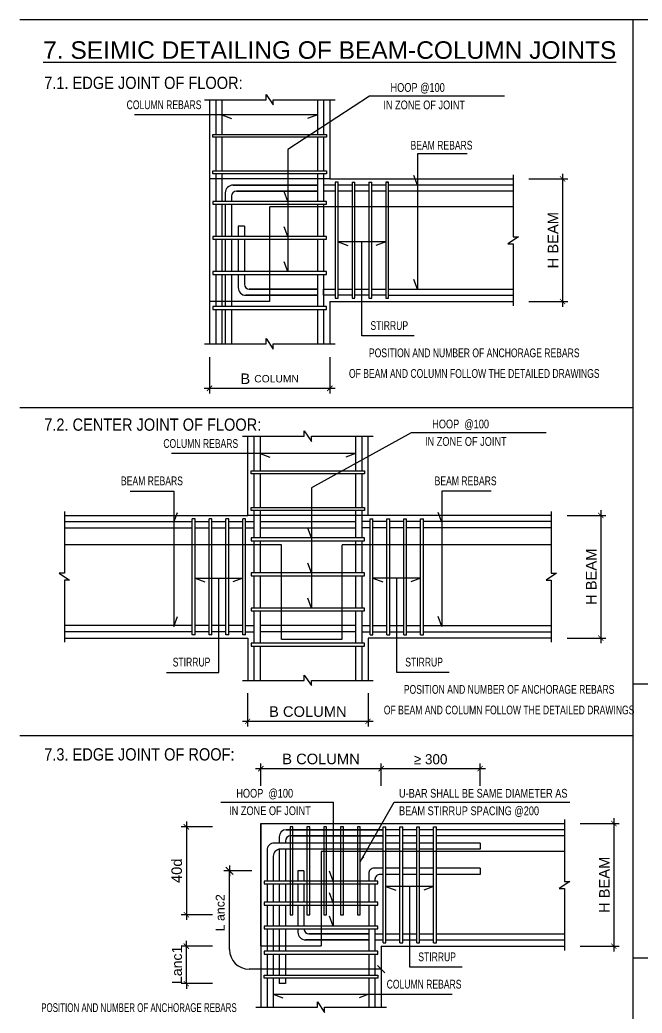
# Model space of a CAD drawing. Header units: millimetres. Extents: x -241424 to 696054, y -125618 to 93710.
# Drawn here: x 108426 to 126166, y -43199 to -14885 of the extents above; entities that cross this region are included whole.
import ezdxf
from ezdxf.enums import TextEntityAlignment as Align

# ---------------------------------------------------------------- set-up
doc = ezdxf.new("R2010")
doc.units = ezdxf.units.MM
doc.header["$LTSCALE"] = 7
doc.header["$PDMODE"] = 3
doc.linetypes.add('CENTER2', pattern=[1.125, 0.75, -0.125, 0.125, -0.125])
doc.linetypes.add('HIDDEN', pattern=[0.375, 0.25, -0.125])
doc.layers.get('0').update_dxf_attribs({"linetype": 'CONTINUOUS'})
doc.layers.get('Defpoints').update_dxf_attribs({"color": 6, "linetype": 'CONTINUOUS'})
for name, color, linetype in [('CDC_01_AXIS', 160, 'CENTER2'), ('CDC_02_DIM', 1, 'CONTINUOUS'), ('CDC_03_BORDER', 3, 'CONTINUOUS'), ('CDC_04_HIDDEN', 8, 'HIDDEN'), ('CDC_05_STEEL', 4, 'CONTINUOUS'), ('CDC_06_TEXT', 2, 'CONTINUOUS'), ('CDC_11_NOTE', 8, 'CONTINUOUS')]:
    doc.layers.add(name, color=color, linetype=linetype)
doc.styles.add('ARIAL', font='arial.ttf')
doc.dimstyles.new('DIM1-25', dxfattribs={"dimscale": 1.2, "dimtxt": 250, "dimasz": 125, "dimexe": 125, "dimexo": 0.06, "dimgap": 100, "dimtad": 1, "dimdec": 0, "dimzin": 0, "dimdsep": 46, "dimtxsty": 'ARIAL', "dimblk": 'ARCHTICK', "dimcen": 100, "dimdle": 125, "dimclrd": 256, "dimclre": 1, "dimclrt": 2, "dimadec": 0, "dimazin": 0, "dimtfac": 1, "dimtdec": 0, "dimtix": 1, "dimtmove": 2, "dimatfit": 0, "dimfxl": 1, "dimtolj": 1, "dimtzin": 0, "dimarcsym": 0})

# ---------------------------------------------------------------- blocks, each defined once
blk = doc.blocks.new('_ArchTick')
at = {"color": 0, "linetype": 'ByBlock', "const_width": 0.15}
blk.add_lwpolyline([(-0.5, -0.5), (0.5, 0.5)], dxfattribs=at)
blk = doc.blocks.new('*D411')
at = {"layer": 'CDC_02_DIM', "color": 1, "lineweight": -2, "transparency": 16777216}
for p, q in [((122940, -19419), (124046, -19419)), ((122940, -22914), (124046, -22914))]:
    blk.add_line(p, q, dxfattribs=at)
at = {"layer": 'CDC_02_DIM', "lineweight": -2, "transparency": 16777216}
blk.add_line((123896, -19269), (123896, -23064), dxfattribs=at)
at = {"layer": 'Defpoints', "color": 0, "transparency": 16777216}
for p in [(122940, -19419), (122940, -22914), (123896, -22914)]:
    blk.add_point(p, dxfattribs=at)
at = {"layer": 'CDC_02_DIM', "lineweight": -2, "transparency": 16777216, "xscale": 150, "yscale": 150, "zscale": 150}
for p, rotation in [((123896, -19419), 90), ((123896, -22914), 270)]:
    blk.add_blockref('_ArchTick', p, dxfattribs=dict(at, rotation=rotation))
at = {"layer": 'CDC_02_DIM', "color": 2, "transparency": 16777216, "insert": (123626, -21166), "char_height": 300, "attachment_point": 5, "rotation": 90, "style": 'ARIAL'}
blk.add_mtext('\\A1;H BEAM', dxfattribs=at)
blk = doc.blocks.new('*D412')
at = {"layer": 'CDC_02_DIM', "color": 1, "lineweight": -2, "transparency": 16777216}
for p, q in [((113831, -24504), (113831, -25538)), ((117262, -24504), (117262, -25538))]:
    blk.add_line(p, q, dxfattribs=at)
at = {"layer": 'CDC_02_DIM', "lineweight": -2, "transparency": 16777216}
blk.add_line((113681, -25388), (117412, -25388), dxfattribs=at)
at = {"layer": 'Defpoints', "color": 0, "transparency": 16777216}
for p in [(113831, -24504), (117262, -24504), (117262, -25388)]:
    blk.add_point(p, dxfattribs=at)
at = {"layer": 'CDC_02_DIM', "lineweight": -2, "transparency": 16777216, "xscale": 150, "yscale": 150, "zscale": 150, "rotation": 180}
blk.add_blockref('_ArchTick', (113831, -25388), dxfattribs=at)
at = {"layer": 'CDC_02_DIM', "lineweight": -2, "transparency": 16777216, "xscale": 150, "yscale": 150, "zscale": 150}
blk.add_blockref('_ArchTick', (117262, -25388), dxfattribs=at)
at = {"layer": 'CDC_02_DIM', "color": 2, "transparency": 16777216, "insert": (115546, -25116), "char_height": 300, "attachment_point": 5, "style": 'ARIAL'}
blk.add_mtext('\\A1;B {\\H0.7x;COLUMN}', dxfattribs=at)
blk = doc.blocks.new('*D413')
at = {"layer": 'CDC_02_DIM', "color": 1, "lineweight": -2, "transparency": 16777216}
for p, q in [((114920, -34080), (114920, -35030)), ((118351, -34080), (118351, -35030))]:
    blk.add_line(p, q, dxfattribs=at)
at = {"layer": 'CDC_02_DIM', "lineweight": -2, "transparency": 16777216}
blk.add_line((114770, -34880), (118501, -34880), dxfattribs=at)
at = {"layer": 'Defpoints', "color": 0, "transparency": 16777216}
for p in [(114920, -34080), (118351, -34080), (118351, -34880)]:
    blk.add_point(p, dxfattribs=at)
at = {"layer": 'CDC_02_DIM', "lineweight": -2, "transparency": 16777216, "xscale": 150, "yscale": 150, "zscale": 150, "rotation": 180}
blk.add_blockref('_ArchTick', (114920, -34880), dxfattribs=at)
at = {"layer": 'CDC_02_DIM', "lineweight": -2, "transparency": 16777216, "xscale": 150, "yscale": 150, "zscale": 150}
blk.add_blockref('_ArchTick', (118351, -34880), dxfattribs=at)
at = {"layer": 'CDC_02_DIM', "color": 2, "transparency": 16777216, "insert": (116636, -34605), "char_height": 300, "attachment_point": 5, "style": 'ARIAL'}
blk.add_mtext('\\A1;B C{\\f.VnArialH|b0|i0|c0|p34;OLUMN}', dxfattribs=at)
blk = doc.blocks.new('*D340')
at = {"layer": 'CDC_02_DIM', "lineweight": -2, "transparency": 16777216}
blk.add_line((115146, -36230), (118876, -36230), dxfattribs=at)
at = {"layer": 'CDC_02_DIM', "color": 1, "lineweight": -2, "transparency": 16777216}
for p, q in [((115296, -36720), (115296, -36080)), ((118726, -36720), (118726, -36080))]:
    blk.add_line(p, q, dxfattribs=at)
at = {"layer": 'Defpoints', "color": 0, "transparency": 16777216}
for p in [(118726, -36230), (115296, -36720), (118726, -36720)]:
    blk.add_point(p, dxfattribs=at)
at = {"layer": 'CDC_02_DIM', "lineweight": -2, "transparency": 16777216, "xscale": 150, "yscale": 150, "zscale": 150, "rotation": 180}
blk.add_blockref('_ArchTick', (115296, -36230), dxfattribs=at)
at = {"layer": 'CDC_02_DIM', "lineweight": -2, "transparency": 16777216, "xscale": 150, "yscale": 150, "zscale": 150}
blk.add_blockref('_ArchTick', (118726, -36230), dxfattribs=at)
at = {"layer": 'CDC_02_DIM', "color": 2, "transparency": 16777216, "insert": (117011, -35955), "char_height": 300, "attachment_point": 5, "style": 'ARIAL'}
blk.add_mtext('\\A1;B COLUMN', dxfattribs=at)
blk = doc.blocks.new('*D341')
at = {"layer": 'CDC_02_DIM', "lineweight": -2, "transparency": 16777216}
blk.add_line((118576, -36230), (121696, -36230), dxfattribs=at)
at = {"layer": 'CDC_02_DIM', "color": 1, "lineweight": -2, "transparency": 16777216}
for p, q in [((118726, -36720), (118726, -36080)), ((121546, -36720), (121546, -36080))]:
    blk.add_line(p, q, dxfattribs=at)
at = {"layer": 'Defpoints', "color": 0, "transparency": 16777216}
for p in [(121546, -36230), (118726, -36720), (121546, -36720)]:
    blk.add_point(p, dxfattribs=at)
at = {"layer": 'CDC_02_DIM', "lineweight": -2, "transparency": 16777216, "xscale": 150, "yscale": 150, "zscale": 150, "rotation": 180}
blk.add_blockref('_ArchTick', (118726, -36230), dxfattribs=at)
at = {"layer": 'CDC_02_DIM', "lineweight": -2, "transparency": 16777216, "xscale": 150, "yscale": 150, "zscale": 150}
blk.add_blockref('_ArchTick', (121546, -36230), dxfattribs=at)
at = {"layer": 'CDC_02_DIM', "color": 2, "transparency": 16777216, "insert": (120136, -35963), "char_height": 300, "attachment_point": 5, "style": 'ARIAL'}
blk.add_mtext('\\A1;{\\fSymbol|b0|i0|c2|p18;\\H0.9583x;³ 300}', dxfattribs=at)
blk = doc.blocks.new('*D370')
at = {"layer": 'CDC_02_DIM', "lineweight": -2, "transparency": 16777216}
blk.add_line((124985, -28862), (124985, -32657), dxfattribs=at)
at = {"layer": 'CDC_02_DIM', "color": 1, "lineweight": -2, "transparency": 16777216}
for p, q in [((124029, -29012), (125135, -29012)), ((124029, -32507), (125135, -32507))]:
    blk.add_line(p, q, dxfattribs=at)
at = {"layer": 'Defpoints', "color": 0, "transparency": 16777216}
for p in [(124029, -29012), (124029, -32507), (124985, -32507)]:
    blk.add_point(p, dxfattribs=at)
at = {"layer": 'CDC_02_DIM', "lineweight": -2, "transparency": 16777216, "xscale": 150, "yscale": 150, "zscale": 150}
for p, rotation in [((124985, -29012), 90), ((124985, -32507), 270)]:
    blk.add_blockref('_ArchTick', p, dxfattribs=dict(at, rotation=rotation))
at = {"layer": 'CDC_02_DIM', "color": 2, "transparency": 16777216, "insert": (124715, -30759), "char_height": 300, "attachment_point": 5, "rotation": 90, "style": 'ARIAL'}
blk.add_mtext('\\A1;H BEAM', dxfattribs=at)
blk = doc.blocks.new('*D371')
at = {"layer": 'CDC_02_DIM', "lineweight": -2, "transparency": 16777216}
blk.add_line((125360, -37645), (125360, -41440), dxfattribs=at)
at = {"layer": 'CDC_02_DIM', "color": 1, "lineweight": -2, "transparency": 16777216}
for p, q in [((124404, -37795), (125510, -37795)), ((124404, -41290), (125510, -41290))]:
    blk.add_line(p, q, dxfattribs=at)
at = {"layer": 'Defpoints', "color": 0, "transparency": 16777216}
for p in [(124404, -37795), (124404, -41290), (125360, -41290)]:
    blk.add_point(p, dxfattribs=at)
at = {"layer": 'CDC_02_DIM', "lineweight": -2, "transparency": 16777216, "xscale": 150, "yscale": 150, "zscale": 150}
for p, rotation in [((125360, -37795), 90), ((125360, -41290), 270)]:
    blk.add_blockref('_ArchTick', p, dxfattribs=dict(at, rotation=rotation))
at = {"layer": 'CDC_02_DIM', "color": 2, "transparency": 16777216, "insert": (125090, -39542), "char_height": 300, "attachment_point": 5, "rotation": 90, "style": 'ARIAL'}
blk.add_mtext('\\A1;H BEAM', dxfattribs=at)
blk = doc.blocks.new('D')
at = {"layer": 'CDC_02_DIM'}
for p, q in [((150, 0), (-150, 0)), ((106, 106), (-106, -106))]:
    blk.add_line(p, q, dxfattribs=at)
blk = doc.blocks.new('*D361')
at = {"layer": 'CDC_02_DIM', "color": 1, "lineweight": -2, "transparency": 16777216}
for p, q in [((113916, -41290), (113022, -41290)), ((113916, -42357), (113022, -42357))]:
    blk.add_line(p, q, dxfattribs=at)
at = {"layer": 'CDC_02_DIM', "lineweight": -2, "transparency": 16777216}
for p, q in [((113172, -41290), (113172, -41140)), ((113172, -42357), (113172, -41290)), ((113172, -42357), (113172, -42507))]:
    blk.add_line(p, q, dxfattribs=at)
at = {"layer": 'Defpoints', "color": 0, "transparency": 16777216}
for p in [(113172, -41290), (113916, -41290), (113916, -42357)]:
    blk.add_point(p, dxfattribs=at)
at = {"layer": 'CDC_02_DIM', "lineweight": -2, "transparency": 16777216, "xscale": 150, "yscale": 150, "zscale": 150}
for p, rotation in [((113172, -41290), 270), ((113172, -42357), 90)]:
    blk.add_blockref('_ArchTick', p, dxfattribs=dict(at, rotation=rotation))
at = {"layer": 'CDC_02_DIM', "color": 2, "transparency": 16777216, "insert": (112905, -41823), "char_height": 300, "attachment_point": 5, "rotation": 90, "style": 'ARIAL'}
blk.add_mtext('\\A1;{\\H0.9583x;Lanc1}', dxfattribs=at)
blk = doc.blocks.new('*U775')
at = {"layer": 'CDC_05_STEEL'}
blk.add_lwpolyline([(-41, -1253), (41, -1253), (41, 1253), (-41, 1253)], close=True, dxfattribs=at)
blk = doc.blocks.new('*U776')
at = {"layer": 'CDC_01_AXIS', "color": 0, "linetype": 'ByBlock', "lineweight": -2, "transparency": 16777216}
for p in [(-1920, 0), (-1440, 0), (-960, 0), (-480, 0), (0, 0)]:
    blk.add_blockref('*U775', p, dxfattribs=at)
blk = doc.blocks.new('*D777')
at = {"layer": 'CDC_02_DIM', "color": 1, "lineweight": -2, "transparency": 16777216}
for p, q in [((113916, -37889), (113022, -37889)), ((113916, -40394), (113022, -40394))]:
    blk.add_line(p, q, dxfattribs=at)
at = {"layer": 'CDC_02_DIM', "lineweight": -2, "transparency": 16777216}
blk.add_line((113172, -37739), (113172, -40544), dxfattribs=at)
at = {"layer": 'Defpoints', "color": 0, "transparency": 16777216}
for p in [(113916, -37889), (113172, -40394), (113916, -40394)]:
    blk.add_point(p, dxfattribs=at)
at = {"layer": 'CDC_02_DIM', "lineweight": -2, "transparency": 16777216, "xscale": 150, "yscale": 150, "zscale": 150}
for p, rotation in [((113172, -37889), 90), ((113172, -40394), 270)]:
    blk.add_blockref('_ArchTick', p, dxfattribs=dict(at, rotation=rotation))
at = {"layer": 'CDC_02_DIM', "color": 2, "transparency": 16777216, "insert": (112898, -39141), "char_height": 300, "attachment_point": 5, "rotation": 90, "style": 'ARIAL'}
blk.add_mtext('\\A1;40d', dxfattribs=at)

msp = doc.modelspace()

# ---------------------------------------------------------------- linework, layer by layer
at = {"layer": 'CDC_02_DIM'}
for p, q in [((120451.4, -29207.8), (120346.7, -28929.5)), ((115042.4, -39142.7), (114242.4, -39142.7)), ((114402.4, -41381.9), (114402.4, -39143.7)), ((118726.3, -41625.1), (118726.3, -42097.4)), ((118726.3, -41944.1), (114964.6, -41944.1))]:
    msp.add_line(p, q, dxfattribs=at)
for points in [[(122486.5, -19306.6), (122486.5, -21066.2), (122636.6, -21066.2), (122336.5, -21266.3), (122486.5, -21266.3), (122486.5, -23033.1)], [(109695.5, -28899.6), (109695.5, -30659.2), (109545.5, -30659.2), (109845.6, -30859.3), (109695.5, -30859.3), (109695.5, -32626.1)], [(123575.6, -28899.6), (123575.6, -30659.2), (123725.7, -30659.2), (123425.6, -30859.3), (123575.6, -30859.3), (123575.6, -32626.1)], [(123951.1, -37682.7), (123951.1, -39442.3), (124101.2, -39442.3), (123801, -39642.4), (123951.1, -39642.4), (123951.1, -41409.3)]]:
    msp.add_lwpolyline(points, dxfattribs=at)
msp.add_arc((114964.6, -41381.9), 562.2, 180, 270, dxfattribs=at)
at = {"layer": 'CDC_03_BORDER'}
for p, q in [((179814, -14884.7), (108426, -14884.7)), ((125911.7, -68637.3), (125911.7, -14884.7)), ((113831.2, -17161), (113831.2, -24120.3)), ((117261.7, -17161), (117261.7, -19416.8)), ((117261.7, -19416.8), (122486.5, -19416.8)), ((117261.7, -22913.8), (122486.5, -22913.8)), ((117261.7, -22913.8), (117261.7, -24120.3)), ((115295.8, -37792.9), (115295.8, -43027.4)), ((115295.8, -37792.9), (123951.1, -37792.9)), ((118726.3, -41289.9), (123951.1, -41289.9)), ((118726.3, -41289.9), (118726.3, -43027.4)), ((125911.7, -41625.6), (143350.2, -41625.6))]:
    msp.add_line(p, q, dxfattribs=at)
for points in [[(113686.8, -17161), (115446.4, -17161), (115446.4, -17011), (115646.5, -17311.1), (115646.5, -17161), (117413.3, -17161)], [(113686.8, -24120.3), (115446.4, -24120.3), (115446.4, -23970.3), (115646.5, -24270.4), (115646.5, -24120.3), (117413.3, -24120.3)], [(114775.9, -26754), (116535.5, -26754), (116535.5, -26603.9), (116735.6, -26904.1), (116735.6, -26754), (118502.5, -26754)], [(109695.5, -29009.7), (114920.3, -29009.7), (114920.3, -26754)], [(123575.6, -29009.7), (118350.9, -29009.7), (118350.9, -26754)], [(109695.5, -32506.8), (114920.3, -32506.8), (114920.3, -33713.3)], [(123575.6, -32506.8), (118350.9, -32506.8), (118350.9, -33713.3)], [(114775.9, -33713.3), (116535.5, -33713.3), (116535.5, -33563.2), (116735.6, -33863.4), (116735.6, -33713.3), (118502.5, -33713.3)], [(115151.4, -43027.4), (116911, -43027.4), (116911, -42877.3), (117111.1, -43177.5), (117111.1, -43027.4), (118877.9, -43027.4)]]:
    msp.add_lwpolyline(points, dxfattribs=at)
at = {"layer": 'CDC_04_HIDDEN'}
for p, q in [((117261.7, -19416.8), (113831.2, -19416.8)), ((122486.5, -20216.8), (115546.5, -20216.8)), ((115546.5, -20216.8), (115546.5, -22913.8)), ((115546.5, -22913.8), (113831.2, -22913.8)), ((118350.9, -29009.7), (114920.3, -29009.7))]:
    msp.add_line(p, q, dxfattribs=at)
for points in [[(123575.6, -29851.8), (117600.8, -29851.8), (117600.8, -32548.9), (115885.5, -32548.9), (115885.5, -29851.8), (109695.5, -29851.8)], [(123951.1, -38592.9), (117011.1, -38592.9), (117011.1, -41289.9), (115295.8, -41289.9), (115295.8, -37792.9)]]:
    msp.add_lwpolyline(points, dxfattribs=at)
at = {"layer": 'CDC_05_STEEL'}
for p, q in [((114283.2, -19815.7), (114283.2, -20058.6)), ((116908.4, -19594.9), (114504.1, -19594.9)), ((116908.4, -19769.8), (114599.4, -19769.8)), ((117415.5, -19594.9), (117083.6, -19594.9)), ((117415.5, -19769.8), (117083.6, -19769.8)), ((117895.5, -19594.9), (117497.6, -19594.9)), ((117895.5, -19594.9), (117497.6, -19594.9)), ((117895.5, -19769.8), (117497.6, -19769.8)), ((117895.5, -19769.8), (117497.6, -19769.8)), ((118375.5, -19594.9), (117977.6, -19594.9)), ((118375.5, -19594.9), (117977.6, -19594.9)), ((118375.5, -19769.8), (117977.6, -19769.8)), ((118375.5, -19769.8), (117977.6, -19769.8)), ((118815, -19594.9), (118457.6, -19594.9)), ((118855.5, -19594.9), (118457.6, -19594.9)), ((118815, -19769.8), (118457.6, -19769.8)), ((118855.5, -19769.8), (118457.6, -19769.8)), ((122486.5, -19594.9), (118937.6, -19594.9)), ((122486.5, -19769.8), (118937.6, -19769.8)), ((114458.1, -19911), (114458.1, -20058.6)), ((114283.2, -20140.7), (114283.2, -21058.6)), ((114458.1, -20140.7), (114458.1, -21058.6)), ((114825.5, -20766.6), (114650.6, -20766.6)), ((114650.6, -20766.6), (114650.6, -21058.6)), ((114825.5, -20766.6), (114825.5, -21058.6)), ((114283.2, -21140.7), (114283.2, -22058.6)), ((114458.1, -21140.7), (114458.1, -22058.6)), ((114650.6, -21140.7), (114650.6, -22058.6)), ((114825.5, -21140.7), (114825.5, -22058.6)), ((114283.2, -22140.7), (114283.2, -23058.6)), ((114458.1, -22140.7), (114458.1, -23058.6)), ((114650.6, -22140.7), (114650.6, -22514.8)), ((114825.5, -22140.7), (114825.5, -22419.6)), ((114966.7, -22560.8), (116908.4, -22560.8)), ((118937.6, -22560.8), (122486.5, -22560.8)), ((114871.5, -22735.7), (116908.4, -22735.7)), ((118937.6, -22735.7), (122486.5, -22735.7)), ((114283.2, -23140.7), (114283.2, -24120.3)), ((114458.1, -23140.7), (114458.1, -24120.3)), ((113340, -32410.8), (113340, -29105.7)), ((113422.2, -29105.7), (113340, -29105.7)), ((113422.2, -32410.8), (113422.2, -29105.7)), ((113820, -32410.8), (113820, -29105.7)), ((113902.2, -29105.7), (113820, -29105.7)), ((113902.2, -32410.8), (113902.2, -29105.7)), ((114300, -32410.8), (114300, -29105.7)), ((114382.2, -29105.7), (114300, -29105.7)), ((114382.2, -32410.8), (114382.2, -29105.7)), ((114780, -32410.8), (114780, -29105.7)), ((114862.2, -29105.7), (114780, -29105.7)), ((114862.2, -32410.8), (114862.2, -29105.7)), ((118409, -32410.8), (118409, -29105.7)), ((118409, -29105.7), (118491.2, -29105.7)), ((118491.2, -32410.8), (118491.2, -29105.7)), ((118889, -32410.8), (118889, -29105.7)), ((118889, -29105.7), (118971.2, -29105.7)), ((118971.2, -32410.8), (118971.2, -29105.7)), ((119369, -32410.8), (119369, -29105.7)), ((119369, -29105.7), (119451.2, -29105.7)), ((119451.2, -32410.8), (119451.2, -29105.7)), ((119849, -32410.8), (119849, -29105.7)), ((119849, -29105.7), (119931.2, -29105.7)), ((119931.2, -32410.8), (119931.2, -29105.7)), ((109695.5, -29187.8), (113340, -29187.8)), ((109695.5, -29362.8), (113340, -29362.8)), ((113422.2, -29187.8), (113820, -29187.8)), ((113422.2, -29362.8), (113820, -29362.8)), ((113902.2, -29187.8), (114300, -29187.8)), ((113902.2, -29362.8), (114300, -29362.8)), ((114382.2, -29187.8), (114780, -29187.8)), ((114382.2, -29362.8), (114780, -29362.8)), ((114862.2, -29187.8), (115098.4, -29187.8)), ((114862.2, -29362.8), (115098.4, -29362.8)), ((118409, -29187.8), (118172.7, -29187.8)), ((118409, -29362.8), (118172.7, -29362.8)), ((118889, -29187.8), (118491.2, -29187.8)), ((118889, -29362.8), (118491.2, -29362.8)), ((119369, -29187.8), (118971.2, -29187.8)), ((119369, -29362.8), (118971.2, -29362.8)), ((119849, -29187.8), (119451.2, -29187.8)), ((119849, -29362.8), (119451.2, -29362.8)), ((123575.6, -29187.8), (119931.2, -29187.8)), ((123575.6, -29362.8), (119931.2, -29362.8)), ((113340, -32153.7), (109695.5, -32153.7)), ((113820, -32153.7), (113422.2, -32153.7)), ((114300, -32153.7), (113902.2, -32153.7)), ((114780, -32153.7), (114382.2, -32153.7)), ((114862.2, -32153.7), (115098.4, -32153.7)), ((118172.7, -32153.7), (118409, -32153.7)), ((118491.2, -32153.7), (118889, -32153.7)), ((118971.2, -32153.7), (119369, -32153.7)), ((119451.2, -32153.7), (119849, -32153.7)), ((119931.2, -32153.7), (123575.6, -32153.7)), ((113340, -32328.6), (109695.5, -32328.6)), ((113422.2, -32410.8), (113340, -32410.8)), ((113820, -32328.6), (113422.2, -32328.6)), ((113902.2, -32410.8), (113820, -32410.8)), ((114300, -32328.6), (113902.2, -32328.6)), ((114382.2, -32410.8), (114300, -32410.8)), ((114780, -32328.6), (114382.2, -32328.6)), ((114862.2, -32410.8), (114780, -32410.8)), ((114862.2, -32328.6), (115098.4, -32328.6)), ((118172.7, -32328.6), (118409, -32328.6)), ((118409, -32410.8), (118491.2, -32410.8)), ((118491.2, -32328.6), (118889, -32328.6)), ((118889, -32410.8), (118971.2, -32410.8)), ((118971.2, -32328.6), (119369, -32328.6)), ((119369, -32410.8), (119451.2, -32410.8)), ((119451.2, -32328.6), (119849, -32328.6)), ((119849, -32410.8), (119931.2, -32410.8)), ((119931.2, -32328.6), (123575.6, -32328.6)), ((118780.1, -41193.9), (118780.1, -37888.9)), ((118780.1, -37888.9), (118862.2, -37888.9)), ((118862.2, -41193.9), (118862.2, -37888.9)), ((119260.1, -41193.9), (119260.1, -37888.9)), ((119260.1, -37888.9), (119342.2, -37888.9)), ((119342.2, -41193.9), (119342.2, -37888.9)), ((119740.1, -41193.9), (119740.1, -37888.9)), ((119740.1, -37888.9), (119822.2, -37888.9)), ((119822.2, -41193.9), (119822.2, -37888.9)), ((120220.1, -41193.9), (120220.1, -37888.9)), ((120220.1, -37888.9), (120302.2, -37888.9)), ((120220.1, -37888.9), (120302.2, -37888.9)), ((120302.2, -41193.9), (120302.2, -37888.9)), ((115820.6, -38171), (115820.6, -38350.2)), ((118780.1, -37971), (116020.6, -37971)), ((118780.1, -38145.9), (116145.5, -38145.9)), ((119260.1, -37971), (118862.2, -37971)), ((119260.1, -38145.9), (118862.2, -38145.9)), ((119740.1, -37971), (119342.2, -37971)), ((119740.1, -38145.9), (119342.2, -38145.9)), ((120220.1, -37971), (119822.2, -37971)), ((120220.1, -38145.9), (119822.2, -38145.9)), ((123951.1, -37971), (120302.2, -37971)), ((123951.1, -38145.9), (120302.2, -38145.9)), ((115995.5, -38295.9), (115995.5, -38350.2)), ((121545.6, -38350.2), (121545.6, -38525.1)), ((115820.6, -38527.2), (115820.6, -39434.7)), ((115995.5, -38525.1), (115995.5, -39434.7)), ((121545.6, -39068.1), (121545.6, -39243)), ((116526, -39142.7), (116351.1, -39142.7)), ((116351.1, -39142.7), (116351.1, -39434.7)), ((116526, -39142.7), (116526, -39434.7)), ((115820.6, -39516.8), (115820.6, -40036.6)), ((115995.5, -39516.8), (115995.5, -40036.6)), ((116351.1, -39516.8), (116351.1, -40036.6)), ((116526, -39516.8), (116526, -40036.6)), ((115820.6, -40118.7), (115820.6, -40717.2)), ((115995.5, -40118.7), (115995.5, -40717.2)), ((116351.1, -40118.7), (116351.1, -40434.7)), ((116351.1, -40118.7), (116351.1, -40717.2)), ((116526, -40118.7), (116526, -40434.7)), ((116526, -40118.7), (116526, -40717.2)), ((115820.6, -40799.3), (115820.6, -41434.7)), ((115995.5, -40799.3), (115995.5, -41434.7)), ((116351.1, -40799.3), (116351.1, -40890.9)), ((116667.2, -40936.9), (118373, -40936.9)), ((118548.2, -40936.9), (118780.1, -40936.9)), ((118862.2, -40936.9), (119260.1, -40936.9)), ((119342.2, -40936.9), (119740.1, -40936.9)), ((119822.2, -40936.9), (120220.1, -40936.9)), ((120302.2, -40936.9), (123951.1, -40936.9)), ((116572, -41111.8), (118373, -41111.8)), ((118548.2, -41111.8), (118780.1, -41111.8)), ((118780.1, -41193.9), (118862.2, -41193.9)), ((118862.2, -41111.8), (119260.1, -41111.8)), ((119260.1, -41193.9), (119342.2, -41193.9)), ((119342.2, -41111.8), (119740.1, -41111.8)), ((119740.1, -41193.9), (119822.2, -41193.9)), ((119822.2, -41111.8), (120220.1, -41111.8)), ((120220.1, -41193.9), (120302.2, -41193.9)), ((120302.2, -41111.8), (123951.1, -41111.8)), ((115820.6, -41516.8), (115820.6, -42116.1)), ((115995.5, -41516.8), (115995.5, -42116.1)), ((115820.6, -42198.2), (115820.6, -42357)), ((115995.5, -42357), (115820.6, -42357)), ((115995.5, -42198.2), (115995.5, -42357))]:
    msp.add_line(p, q, dxfattribs=at)
for points in [[(114009.3, -17161), (114009.3, -18148.6)], [(114184.5, -17161), (114184.5, -18148.6)], [(116908.4, -17161), (116908.4, -18148.6)], [(117083.6, -17161), (117083.6, -18148.6)], [(114009.3, -18230.7), (114009.3, -19191.5)], [(114184.5, -18230.7), (114184.5, -19191.5)], [(116908.4, -18230.7), (116908.4, -19191.5)], [(117083.6, -18230.7), (117083.6, -19191.5)], [(114009.3, -19273.6), (114009.3, -20058.6)], [(114184.5, -19273.6), (114184.5, -20058.6)], [(116908.4, -19273.6), (116908.4, -20058.6)], [(117083.6, -19273.6), (117083.6, -20058.6)], [(117895.5, -19512.8), (117895.5, -22817.8), (117977.6, -22817.8), (117977.6, -19512.8)], [(117895.5, -19512.8), (117977.6, -19512.8)], [(118375.5, -19512.8), (118375.5, -22817.8), (118457.6, -22817.8), (118457.6, -19512.8)], [(118375.5, -19512.8), (118457.6, -19512.8)], [(118855.5, -19512.8), (118937.6, -19512.8)], [(114504.1, -19594.9), (114951.2, -19594.9), (114951.2, -19594.9), (116908.4, -19594.9)], [(114599.4, -19769.8), (116908.4, -19769.8)], [(114009.3, -20140.7), (114009.3, -21058.6)], [(114184.5, -20140.7), (114184.5, -21058.6)], [(116908.4, -20140.7), (116908.4, -21058.6)], [(117083.6, -20140.7), (117083.6, -21058.6)], [(114009.3, -21140.7), (114009.3, -22058.6)], [(114184.5, -21140.7), (114184.5, -22058.6)], [(116908.4, -21140.7), (116908.4, -22058.6)], [(117083.6, -21140.7), (117083.6, -22058.6)], [(114009.3, -22140.7), (114009.3, -23058.6)], [(114184.5, -22140.7), (114184.5, -23058.6)], [(116908.4, -22140.7), (116908.4, -23058.6)], [(117083.6, -22140.7), (117083.6, -23058.6)], [(116908.4, -22560.8), (114966.7, -22560.8)], [(116908.4, -22735.7), (114951.2, -22735.7), (114871.5, -22735.7)], [(114009.3, -23140.7), (114009.3, -24120.3)], [(114184.5, -23140.7), (114184.5, -24120.3)], [(116908.4, -23140.7), (116908.4, -24120.3)], [(117083.6, -23140.7), (117083.6, -24120.3)], [(115098.4, -26754), (115098.4, -27741.5)], [(115273.6, -26754), (115273.6, -27741.5)], [(117997.6, -26754), (117997.6, -27741.5)], [(118172.7, -26754), (118172.7, -27741.5)], [(115098.4, -27823.6), (115098.4, -28784.5)], [(115273.6, -27823.6), (115273.6, -28784.5)], [(117997.6, -27823.6), (117997.6, -28784.5)], [(118172.7, -27823.6), (118172.7, -28784.5)], [(115098.4, -28866.6), (115098.4, -29651.6)], [(115273.6, -28866.6), (115273.6, -29651.6)], [(117997.6, -28866.6), (117997.6, -29651.6)], [(118172.7, -28866.6), (118172.7, -29651.6)], [(115273.6, -29187.8), (116040.3, -29187.8), (116040.3, -29187.8), (117997.6, -29187.8)], [(115273.6, -29362.8), (117997.6, -29362.8)], [(115098.4, -29733.7), (115098.4, -30651.6)], [(115273.6, -29733.7), (115273.6, -30651.6)], [(117997.6, -29733.7), (117997.6, -30651.6)], [(118172.7, -29733.7), (118172.7, -30651.6)], [(115098.4, -30733.7), (115098.4, -31651.6)], [(115273.6, -30733.7), (115273.6, -31651.6)], [(117997.6, -30733.7), (117997.6, -31651.6)], [(118172.7, -30733.7), (118172.7, -31651.6)], [(115098.4, -31733.7), (115098.4, -32651.6)], [(115273.6, -31733.7), (115273.6, -32651.6)], [(117997.6, -31733.7), (117997.6, -32651.6)], [(118172.7, -31733.7), (118172.7, -32651.6)], [(117997.6, -32153.7), (116040.3, -32153.7), (116040.3, -32153.7), (115273.6, -32153.7)], [(117997.6, -32328.6), (116040.3, -32328.6), (115273.6, -32328.6)], [(115098.4, -32733.7), (115098.4, -33713.3)], [(115273.6, -32733.7), (115273.6, -33713.3)], [(117997.6, -32733.7), (117997.6, -33713.3)], [(118172.7, -32733.7), (118172.7, -33713.3)], [(116020.6, -37971), (116415.8, -37971), (116415.8, -37971), (118780.1, -37971)], [(116195.5, -38145.9), (118780.1, -38145.9)], [(119260.1, -38350.2), (118862.2, -38350.2)], [(119740.1, -38350.2), (119342.2, -38350.2)], [(120220.1, -38350.2), (119822.2, -38350.2)], [(121545.6, -38350.2), (120302.2, -38350.2)], [(119260.1, -38525.1), (118862.2, -38525.1)], [(119740.1, -38525.1), (119342.2, -38525.1)], [(120220.1, -38525.1), (119822.2, -38525.1)], [(121545.6, -38525.1), (120302.2, -38525.1)], [(119260.1, -39068.1), (118862.2, -39068.1)], [(119740.1, -39068.1), (119342.2, -39068.1)], [(120220.1, -39068.1), (119822.2, -39068.1)], [(121545.6, -39068.1), (120302.2, -39068.1)], [(119260.1, -39243), (118862.2, -39243)], [(119740.1, -39243), (119342.2, -39243)], [(120220.1, -39243), (119822.2, -39243)], [(121545.6, -39243), (120302.2, -39243)], [(115473.9, -39516.8), (115473.9, -40036.6)], [(115649.1, -39516.8), (115649.1, -40036.6)], [(118373, -39516.8), (118373, -40036.6)], [(118548.2, -39516.8), (118548.2, -40036.6)], [(115473.9, -40118.7), (115473.9, -40717.2)], [(115649.1, -40118.7), (115649.1, -40717.2)], [(118373, -40118.7), (118373, -40717.2)], [(118548.2, -40118.7), (118548.2, -40717.2)], [(115473.9, -40799.3), (115473.9, -41434.7)], [(115649.1, -40799.3), (115649.1, -41434.7)], [(118373, -40936.9), (116667.2, -40936.9)], [(118373, -40799.3), (118373, -41434.7)], [(118548.2, -40799.3), (118548.2, -41434.7)], [(118373, -41111.8), (116651.7, -41111.8), (116572, -41111.8)], [(115473.9, -41516.8), (115473.9, -42116.1)], [(115649.1, -41516.8), (115649.1, -42116.1)], [(118373, -41516.8), (118373, -42116.1)], [(118548.2, -41516.8), (118548.2, -42116.1)], [(115473.9, -42198.2), (115473.9, -43027.4)], [(115649.1, -42198.2), (115649.1, -43027.4)], [(118373, -42198.2), (118373, -43027.4)], [(118548.2, -42198.2), (118548.2, -43027.4)]]:
    msp.add_lwpolyline(points, dxfattribs=at)
for points in [[(117165.7, -18148.6), (117165.7, -18230.7), (113927.2, -18230.7), (113927.2, -18148.6), (113927.2, -18148.6)], [(117165.7, -19191.5), (117165.7, -19273.6), (113927.2, -19273.6), (113927.2, -19191.5), (113927.2, -19191.5)], [(117415.5, -19512.8), (117415.5, -22817.8), (117497.6, -22817.8), (117497.6, -19512.8)], [(118937.6, -19512.8), (118855.5, -19512.8), (118855.5, -22817.8), (118937.6, -22817.8)], [(117165.7, -20140.7), (117165.7, -20058.6), (113927.2, -20058.6), (113927.2, -20058.6), (113927.2, -20140.7)], [(117165.7, -21140.7), (117165.7, -21058.6), (113927.2, -21058.6), (113927.2, -21058.6), (113927.2, -21140.7)], [(117165.7, -22140.7), (117165.7, -22058.6), (113927.2, -22058.6), (113927.2, -22058.6), (113927.2, -22140.7)], [(117083.6, -22560.8), (117415.5, -22560.8), (117415.5, -22735.7), (117083.6, -22735.7)], [(117497.6, -22560.8), (117895.5, -22560.8), (117895.5, -22735.7), (117497.6, -22735.7)], [(117977.6, -22560.8), (118375.5, -22560.8), (118375.5, -22735.7), (117977.6, -22735.7)], [(118457.6, -22560.8), (118855.5, -22560.8), (118855.5, -22735.7), (118457.6, -22735.7)], [(117165.7, -23140.7), (117165.7, -23058.6), (113927.2, -23058.6), (113927.2, -23058.6), (113927.2, -23140.7)], [(118254.9, -27741.5), (118254.9, -27823.6), (115016.3, -27823.6), (115016.3, -27741.5), (115016.3, -27741.5)], [(118254.9, -28784.5), (118254.9, -28866.6), (115016.3, -28866.6), (115016.3, -28784.5), (115016.3, -28784.5)], [(118254.9, -29733.7), (118254.9, -29651.6), (115016.3, -29651.6), (115016.3, -29651.6), (115016.3, -29733.7)], [(118254.9, -30733.7), (118254.9, -30651.6), (115016.3, -30651.6), (115016.3, -30651.6), (115016.3, -30733.7)], [(118254.9, -31733.7), (118254.9, -31651.6), (115016.3, -31651.6), (115016.3, -31651.6), (115016.3, -31733.7)], [(118254.9, -32733.7), (118254.9, -32651.6), (115016.3, -32651.6), (115016.3, -32651.6), (115016.3, -32733.7)], [(118630.3, -39516.8), (118630.3, -39434.7), (115391.8, -39434.7), (115391.8, -39434.7), (115391.8, -39516.8)], [(118630.3, -40118.7), (118630.3, -40036.6), (115391.8, -40036.6), (115391.8, -40036.6), (115391.8, -40118.7)], [(118630.3, -40799.3), (118630.3, -40717.2), (115391.8, -40717.2), (115391.8, -40717.2), (115391.8, -40799.3)], [(118630.3, -41516.8), (118630.3, -41434.7), (115391.8, -41434.7), (115391.8, -41434.7), (115391.8, -41516.8)], [(118630.3, -42116.1), (118630.3, -42198.2), (115391.8, -42198.2), (115391.8, -42116.1), (115391.8, -42116.1)]]:
    msp.add_lwpolyline(points, close=True, dxfattribs=at)
for points in [[(118780.1, -38350.2), (115673.9, -38350.2, 0.4142136), (115473.9, -38550.2), (115473.9, -39434.7)], [(118780.1, -38525.1), (115849.1, -38525.1, 0.4142136), (115649.1, -38725.1), (115649.1, -39434.7)], [(118780.1, -39068.1), (118523, -39068.1, 0.4142136), (118373, -39218.1), (118373, -39434.7)], [(118780.1, -39243), (118698.2, -39243, 0.4142136), (118548.2, -39393), (118548.2, -39434.7)]]:
    msp.add_lwpolyline(points, format="xyb", dxfattribs=at)
for centre, radius, start, end in [((114504.1, -19815.7), 220.8, 90, 180), ((114599.4, -19911), 141.2, 90, 180), ((114871.5, -22514.8), 220.8, 180, 270), ((114966.7, -22419.6), 141.2, 180, 270), ((116020.6, -38171), 200, 90, 180), ((116145.5, -38295.9), 150, 90, 180), ((116572, -40890.9), 220.8, 180, 270), ((116667.2, -40795.7), 141.2, 181.48223, 270)]:
    msp.add_arc(centre, radius, start, end, dxfattribs=at)
at = {"layer": 'CDC_06_TEXT'}
for p, q in [((120220.1, -39585.4), (118862.2, -39585.4)), ((118862.2, -39585.4), (119140.6, -39690.2)), ((120220.1, -39585.4), (119941.7, -39690.2)), ((115649.1, -42660.1), (115927.4, -42764.8)), ((118373, -42660.1), (118094.7, -42764.8))]:
    msp.add_line(p, q, dxfattribs=at)
msp.add_lwpolyline([(115649.1, -42660.1), (120750.7, -42660.1)], dxfattribs=at)
at = {"layer": 'CDC_11_NOTE'}
for p, q in [((118397.8, -17061.6), (116068.5, -18581)), ((114184.5, -17591.5), (114462.9, -17696.3)), ((116908.4, -17591.5), (116630.1, -17696.3)), ((116068.5, -18581), (116068.5, -22058.6)), ((119765, -18706.7), (119765, -22560.8)), ((121179.5, -18706.7), (119765, -18706.7)), ((119765, -19594.9), (119660.2, -19316.5)), ((116068.5, -20058.6), (115963.8, -19780.3)), ((116068.5, -21058.6), (115963.8, -20780.3)), ((118855.5, -21209.3), (117497.6, -21209.3)), ((117497.6, -21209.3), (117776, -21314.1)), ((118855.5, -21209.3), (118577.1, -21314.1)), ((116068.5, -22058.6), (115963.8, -21780.3)), ((119765, -22560.8), (119660.2, -22282.4)), ((119585.5, -26654.5), (116743.4, -28221.6)), ((115273.6, -27247.7), (115552, -27352.5)), ((117997.6, -27247.7), (117719.2, -27352.5)), ((116743.4, -28221.6), (116743.4, -31651.6)), ((111569.9, -28319.7), (112819.8, -28319.7)), ((112819.8, -28319.7), (112819.8, -32173.7)), ((120451.4, -28319.7), (120451.4, -32173.7)), ((121865.9, -28319.7), (120451.4, -28319.7)), ((112819.8, -29207.8), (112924.5, -28929.5)), ((116743.4, -29651.6), (116638.6, -29373.2)), ((116743.4, -30651.6), (116638.6, -30373.2)), ((113422.2, -30802.2), (114780, -30802.2)), ((113422.2, -30802.2), (113700.5, -30907)), ((114780, -30802.2), (114501.7, -30907)), ((119849, -30802.2), (118491.2, -30802.2)), ((118491.2, -30802.2), (118769.5, -30907)), ((119849, -30802.2), (119570.7, -30907)), ((116743.4, -31651.6), (116638.6, -31373.2)), ((112819.8, -32173.7), (112924.5, -31895.4)), ((120451.4, -32173.7), (120346.7, -31895.4)), ((117355.9, -39434.7), (117251.2, -39156.4)), ((117355.9, -40052.8), (117251.2, -39774.4)), ((117355.9, -40717.2), (117251.2, -40438.8))]:
    msp.add_line(p, q, dxfattribs=at)
for points in [[(122241.8, -17061.6), (118397.8, -17061.6)], [(116908.4, -17591.5), (111698.3, -17591.5)], [(119667.1, -23892.6), (118176.6, -23892.6), (118176.6, -21209.3)], [(123429.5, -26654.5), (119585.5, -26654.5)], [(117997.6, -27247.7), (112745.1, -27247.7)], [(112610.6, -33485.5), (114101.1, -33485.5), (114101.1, -30802.2)], [(120660.6, -33485.5), (119170.1, -33485.5), (119170.1, -30802.2)], [(114152.1, -37181.1), (117355.9, -37181.1), (117355.9, -40717.2)], [(121031.7, -41888.3), (119541.1, -41888.3), (119541.1, -39585.4)]]:
    msp.add_lwpolyline(points, dxfattribs=at)
at = {"layer": 'Defpoints', "linetype": 'HIDDEN', "ltscale": 0.1}
for p, q in [((108426, -25933.8), (125911.7, -25933.8)), ((125911.7, -33812.5), (143397.3, -33812.5)), ((108426, -35285.8), (125911.7, -35285.8))]:
    msp.add_line(p, q, dxfattribs=at)

# ---------------------------------------------------------------- block references
at = {"layer": 'CDC_01_AXIS', "color": 1}
msp.add_blockref('*U776', (118091.1, -39141.4), dxfattribs=at)
at = {"layer": 'CDC_02_DIM', "rotation": 90}
for p in [(114402.4, -39142.7), (118726.3, -41944.1)]:
    msp.add_blockref('D', p, dxfattribs=at)

# ---------------------------------------------------------------- texts
at = {"layer": 'CDC_06_TEXT', "color": 4, "style": 'ARIAL'}
msp.add_text('%%U7. SEIMIC DETAILING OF BEAM-COLUMN JOINTS', height=500, dxfattribs=at).set_placement((109091.9, -15995.2))
at = {"layer": 'CDC_06_TEXT', "color": 4, "style": 'ARIAL', "width": 0.85}
for s, p in [('7.1. EDGE JOINT OF FLOOR:', (109120.2, -16680)), ('7.2. CENTER JOINT OF FLOOR:', (109120.2, -26422.6)), ('7.3. EDGE JOINT OF ROOF:', (109120.2, -35822.4))]:
    msp.add_text(s, height=350, dxfattribs=at).set_placement(p, align=Align.MIDDLE_LEFT)
at = {"layer": 'CDC_06_TEXT', "style": 'ARIAL', "width": 0.75}
for s, p in [('HOOP @100', (118993.3, -16937.1)), ('IN ZONE OF JOINT', (118788.6, -17434.4)), ('HOOP  @100', (120181, -26530.1)), ('IN ZONE OF JOINT', (119976.4, -27027.4)), ('HOOP  @100', (114595.8, -37056.6)), ('U-BAR SHALL BE SAME DIAMETER AS', (119235.1, -37056.6)), ('IN ZONE OF JOINT', (114391.1, -37553.9)), ('BEAM STIRRUP SPACING @200', (119235.1, -37556.6))]:
    msp.add_text(s, height=250, dxfattribs=at).set_placement(p)
at = {"layer": 'CDC_06_TEXT', "style": 'ARIAL'}
for s, width, p in [('COLUMN REBARS', 0.7, (112536.4, -17304.8)), ('COLUMN REBARS', 0.7, (113583.2, -26961)), ('BEAM REBARS', 0.7, (112191.9, -28026.1)), ('BEAM REBARS', 0.7, (121133.5, -28026.1)), ('STIRRUP', 0.7, (113320.6, -33191.9)), ('STIRRUP', 0.7, (120321.7, -41594.7)), ('COLUMN REBARS', 0.7, (119949.5, -42373.4)), ('POSITION AND NUMBER OF ANCHORAGE REBARS', 0.65, (111821.3, -43041.4))]:
    msp.add_text(s, height=250, dxfattribs=dict(at, width=width)).set_placement(p, align=Align.MIDDLE)
at = {"layer": 'CDC_06_TEXT', "linetype": 'Continuous', "style": 'ARIAL', "width": 0.7}
for s, p in [('BEAM REBARS', (120447.1, -18458.5)), ('STIRRUP', (118957.1, -23599)), ('POSITION AND NUMBER OF ANCHORAGE REBARS', (121380.2, -24377.6)), ('OF BEAM AND COLUMN FOLLOW THE DETAILED DRAWINGS', (121380.2, -24964.4)), ('STIRRUP', (119950.6, -33191.9)), ('POSITION AND NUMBER OF ANCHORAGE REBARS', (122373.8, -33970.6)), ('OF BEAM AND COLUMN FOLLOW THE DETAILED DRAWINGS', (122373.8, -34557.3))]:
    msp.add_text(s, height=250, dxfattribs=at).set_placement(p, align=Align.MIDDLE)
at = {"layer": 'CDC_06_TEXT', "insert": (114137.3, -40338), "char_height": 252, "attachment_point": 5, "rotation": 90, "style": 'ARIAL'}
msp.add_mtext('L anc2', dxfattribs=at)

# ---------------------------------------------------------------- dimensions: what is measured, and where the dimension line sits
at = {"layer": 'CDC_02_DIM'}
for base, p1, p2, text, picture, middle in [((123895.8, -22913.8), (122939.8, -19418.7), (122939.8, -22913.8), 'H BEAM', '*D411', (123625.7, -21166.3)), ((124984.9, -32506.8), (124028.9, -29011.7), (124028.9, -32506.8), 'H BEAM', '*D370', (124714.8, -30759.2)), ((125360.4, -41289.9), (124404.4, -37794.9), (124404.4, -41289.9), 'H BEAM', '*D371', (125090.3, -39542.4)), ((113171.6, -40393.9), (113915.8, -37888.9), (113915.8, -40393.9), '40d', '*D777', (112898.4, -39141.4)), ((113171.6, -41289.9), (113915.8, -42357), (113915.8, -41289.9), '{\\H0.9583x;Lanc1}', '*D361', (112904.9, -41823.5))]:
    dim = msp.add_linear_dim(base=base, p1=p1, p2=p2, angle=90, text=text, dimstyle='DIM1-25', override={"dimtxsty": 'ARIAL'}, dxfattribs=at)
    dim.commit()
    dim.dimension.update_dxf_attribs({"geometry": picture, "text_midpoint": middle})
for base, p1, p2, text, picture, middle in [((117261.7, -25388), (113831.2, -24504.2), (117261.7, -24504.2), 'B {\\H0.7x;COLUMN}', '*D412', (115546.5, -25116.2)), ((118350.9, -34879.8), (114920.3, -34079.8), (118350.9, -34079.8), 'B C{\\f.VnArialH|b0|i0|c0|p34;OLUMN}', '*D413', (116635.6, -34604.6)), ((118726.3, -36229.9), (115295.8, -36719.7), (118726.3, -36719.7), 'B COLUMN', '*D340', (117011.1, -35954.7)), ((121545.6, -36229.9), (118726.3, -36719.7), (121545.6, -36719.7), '{\\fSymbol|b0|i0|c2|p18;\\H0.9583x;³ 300}', '*D341', (120136, -35963.3))]:
    dim = msp.add_linear_dim(base=base, p1=p1, p2=p2, text=text, dimstyle='DIM1-25', override={"dimtxsty": 'ARIAL'}, dxfattribs=at)
    dim.commit()
    dim.dimension.update_dxf_attribs({"geometry": picture, "text_midpoint": middle})

# ---------------------------------------------------------------- leaders
at = {"layer": 'CDC_11_NOTE', "color": 1}
msp.add_leader([(118132.2, -38890.6), (119096.6, -37181.1), (124100.4, -37181.1)], dimstyle='DIM1-25', override={"dimasz": 150, "dimgap": 100, "dimtad": 0}, dxfattribs=at)

doc.saveas('drawing.dxf')
